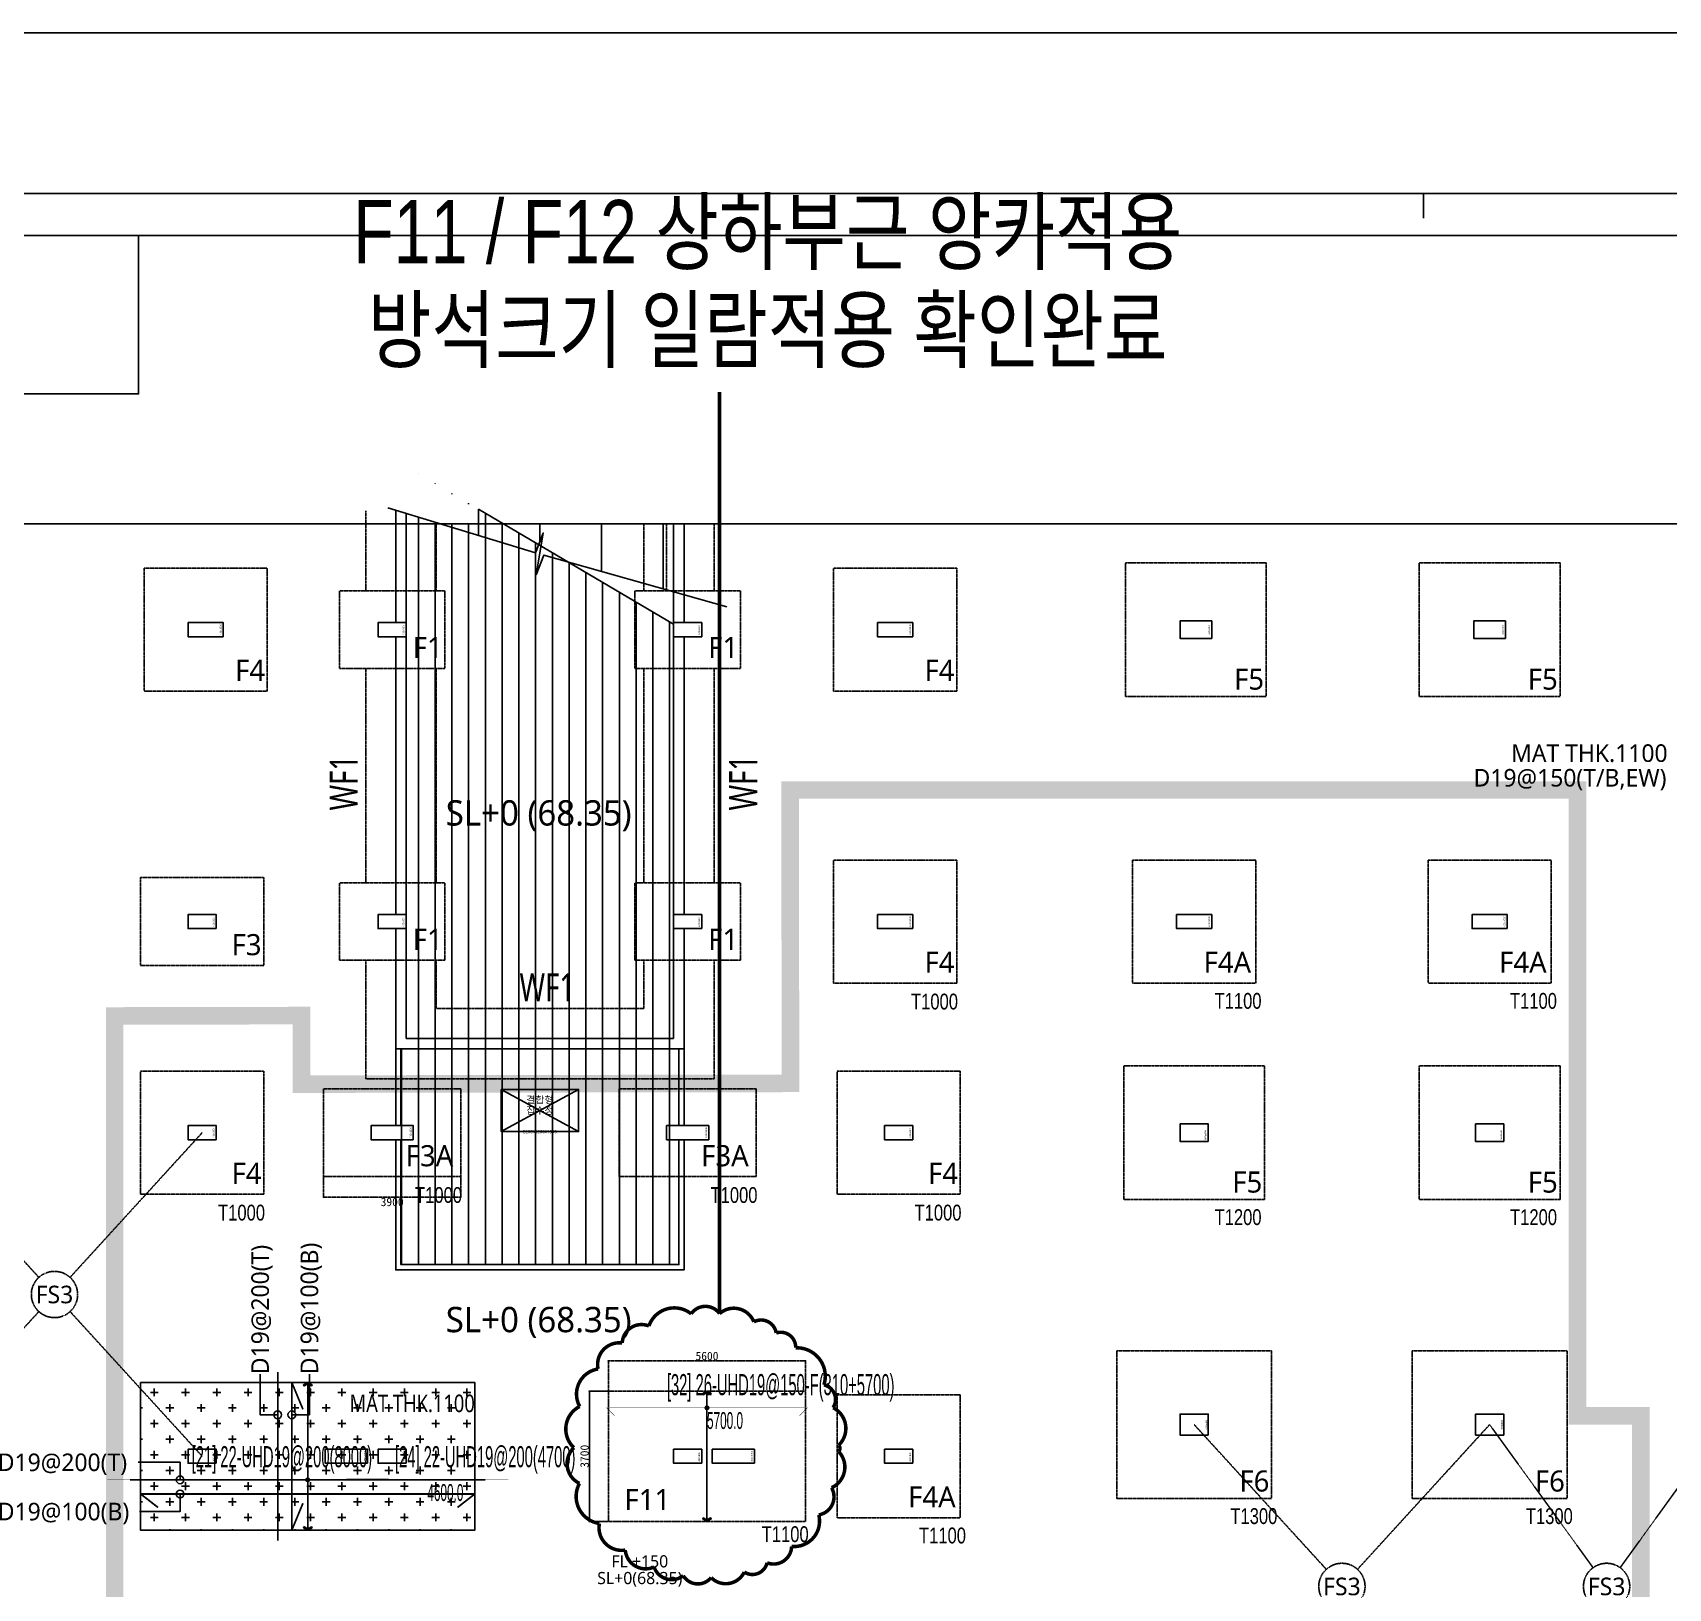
# Model space of a CAD drawing. Header units: millimetres. Extents: x 43843 to 1069877, y 60576 to 148433.
# Drawn here: x 452113 to 498610, y 102708 to 146933 of the extents above; entities that cross this region are included whole.
import ezdxf
from ezdxf.enums import TextEntityAlignment as Align

# ---------------------------------------------------------------- set-up
doc = ezdxf.new("R2010")
doc.units = ezdxf.units.MM
for name, pattern in [('H', [1.3, 0.8, -0.5]), ('HID', [2.5, 1.5, -1]), ('HIDDEN', [0.375, 0.25, -0.125])]:
    doc.linetypes.add(name, pattern=pattern)
for name, color, linetype, plot in [('+S_LEVEL_TEXT(NO PLOT)', 7, 'Continuous', False), ('DEFPOINT', 142, 'Continuous', False), ('NX_DEFAULT', 7, 'Continuous', False), ('S_NOPLOT_251', 251, 'Continuous', False)]:
    doc.layers.add(name, color=color, linetype=linetype, plot=plot)
for name, color, linetype in [('-S_F', 7, 'Continuous'), ('-S_F_NAME', 7, 'Continuous'), ('-S_REBAR-BOT', 3, 'H'), ('-S_REBAR-TOP', 3, 'Continuous'), ('-S_TEXT', 255, 'Continuous'), ('8', 8, 'Continuous'), ('NX_BAR(D)', 7, 'Continuous'), ('NX_BARTXT', 7, 'Continuous'), ('NX_DIMS', 7, 'Continuous'), ('NX_FORM', 7, 'Continuous'), ('S-ELEV', 7, 'Continuous'), ('S-FND-TEXT', 7, 'Continuous'), ('S-FND_OUTLINE_지하주차장 기초', 4, 'HID'), ('S-FND_내수압 슬래브 구간', 7, 'Continuous'), ('S-GIRDER', 4, 'HIDDEN'), ('S-HAT', 252, 'Continuous'), ('S-HAT_SLAB LEVEL', 7, 'Continuous'), ('S-STAIR', 251, 'Continuous'), ('S-TEXT-NOTES-TEXT', 3, 'Continuous'), ('WALL-1', 2, 'Continuous'), ('XR-지하주차장$0$A-CON', 2, 'Continuous'), ('XR-지하주차장$0$AA-COL', 2, 'Continuous'), ('XR-지하주차장$1$A-집수정', 4, 'Continuous'), ('기초', 7, 'Continuous')]:
    doc.layers.add(name, color=color, linetype=linetype)
doc.styles.add('BarSetTxt', font='Arial.ttf', dxfattribs={"width": 0.4, "height": 353.85})
doc.styles.add('EST', font='')
doc.styles.add('XR-지하주차장$0$Standard', font='arial.ttf')
doc.styles.add('XR-지하주차장$0$맑은고딕', font='malgun.ttf')
doc.styles.add('맑은 고딕', font='malgun.ttf')
doc.styles.add('맑은고딕', font='malgun.ttf')
doc.styles.get('EST').set_extended_font_data('HYHeadLine-Medium')
doc.dimstyles.new('RS2DShopDimension', dxfattribs={"dimscale": 6, "dimtxt": 40, "dimasz": 0.08, "dimexe": 0.18, "dimexo": 0.0625, "dimgap": 3, "dimtad": 2, "dimdec": 0, "dimzin": 0, "dimdsep": 46, "dimtxsty": 'Standard', "dimblk": 'RS2DShopDimBlock', "dimcen": 0.09, "dimclrd": 6, "dimclre": 6, "dimclrt": 4, "dimadec": 0, "dimazin": 0, "dimtfac": 1, "dimtdec": 0, "dimtix": 1, "dimtofl": 0, "dimtmove": 0, "dimatfit": 3, "dimfxl": 1, "dimtolj": 1, "dimtzin": 0, "dimarcsym": 0})

# ---------------------------------------------------------------- blocks, each defined once
blk = doc.blocks.new('zw$9A02')
at = {"color": 7}
blk.add_line((65855.52090570901, -3425.293628775515), (65855.52090570901, -3951.099264790537), dxfattribs=at)
blk.add_lwpolyline([(0, -63642.85714285681), (0, 0), (90000.00000000012, 0), (90000.00000000012, -63642.85714285681)], close=True)
at = {"color": 4}
blk.add_lwpolyline([(3810.449194765185, -61579.40302305109), (85730.9760699867, -61579.40302305109), (85730.9760699867, -3425.293628775515), (3810.449194765185, -3425.293628775515)], close=True, dxfattribs=at)
at = {"layer": 'DEFPOINT', "color": 150}
blk.add_lwpolyline([(4710.449194765184, -56998.76328211511), (84830.9760699867, -56998.76328211511), (84830.9760699867, -4325.293628775514), (4710.449194765184, -4325.293628775514)], close=True, dxfattribs=at)
blk = doc.blocks.new('zw$D357')
at = {"layer": 'S-HAT', "lineweight": -2}
h = blk.add_hatch(dxfattribs=at)
h.set_pattern_fill('CROSS', color=256, scale=70)
h.set_pattern_definition([(0, (-331308.6818607079, 2641039.891143047), (444.5, 444.5), [222.25, -666.75]), (90, (-331197.556860708, 2640928.766143047), (-444.5, 444.5), [222.25, -666.75])])
h.paths.add_polyline_path([(-55759.62759540556, -27727.7620820459), (-46259.62759539694, -27727.7620820459), (-46259.62759539694, -23527.7620820459), (-55759.62759540556, -23527.7620820459)])
at = {"layer": 'S-HAT_SLAB LEVEL', "transparency": 33554559}
h = blk.add_hatch(dxfattribs=at)
h.set_pattern_fill('ANSI31', color=8, scale=150, angle=45)
h.set_pattern_definition([(90, (-331308.5749018475, 62679.21827539796), (-476.2500000000001, 0), [])])
h.paths.add_polyline_path([(-48209.73455426423, 2511.933489013463), (-48209.73455426423, -1926.653482069261), (-48209.62759540649, -1926.653482069261), (-48209.62759540369, -2419.986815405078), (-48209.73455426446, -2419.908378906548), (-48209.73455426446, -14046.65344469715), (-48359.73455426422, -14046.65344469715), (-48359.73455426422, -20176.65344469715), (-40459.73455426422, -20176.65344469715), (-40459.73455426422, -14046.65344469715), (-40609.73455426423, -14046.65344469715), (-40609.73455426446, -1971.00807505846), (-47909.53200764162, 2334.855795079842), (-47909.62759540369, 2334.912178547122), (-47909.62759540369, 2330.878546908498), (-47909.53200764139, 2330.820893649012), (-46159.53200764139, 1275.317541488446), (-46159.53200764162, 877.5785246770828), (-47228.686461373, 877.5785246770828), (-48009.73620337318, 1114.651900814846), (-48009.73596495063, 2393.96217469871), (-48209.62759540369, 2511.870398181491)])
h.paths.add_polyline_path([(-48209.62759540369, -2326.764955000952), (-48209.62759540369, -2419.986815405078), (-48209.73455426446, -2419.908378906548), (-48209.73455426423, -2326.764955000952)])
h.paths.add_polyline_path([(-48209.62759540369, -2326.653482069261), (-48209.62759540369, -1926.764955000952)])
h.paths.add_polyline_path([(-48209.62759540369, -1926.764955000952), (-48209.62759540369, -2326.653482069261)])
h.paths.add_polyline_path([(-48209.62759540369, -1926.764955000952), (-48209.62759540369, -1926.653482069261)])
h.paths.add_polyline_path([(-48209.62759540369, -2326.653482069261), (-48209.62759540369, -2326.764955000952)])
at = {"layer": '-S_F', "linetype": 'HIDDEN', "lineweight": -3}
for p, q in [((-49359.5320012113, 1247.573796493933), (-49359.5320012113, -1026.653482069261)), ((-47359.5320012113, 917.2942971996963), (-47359.5320012113, -1026.653482069261)), ((-41459.5320012113, 877.5785246770828), (-41459.5320012113, -1026.653482070193)), ((-39459.53200121131, 877.5785246770828), (-39459.53200121131, -1026.653482070193)), ((-49359.5320012113, -3226.653482069262), (-49359.5320012113, -9326.653482069261)), ((-47359.5320012113, -3226.653482069262), (-47359.5320012113, -9326.653482069261)), ((-41459.5320012113, -3226.653482070193), (-41459.5320012113, -9326.653482070193)), ((-39459.53200121131, -3226.653482070193), (-39459.53200121131, -9326.653482070193)), ((-49359.5320012113, -11526.65348206926), (-49359.5320012113, -14895.54484723043)), ((-47359.5320012113, -11526.65348206926), (-47359.5320012113, -12895.54484723042)), ((-41459.5320012113, -11526.65348207019), (-41459.5320012113, -12895.54484723042)), ((-39459.53200121131, -11526.65348207019), (-39459.53200121131, -14895.54484723043)), ((-41459.5320012113, -12895.54484723042), (-47359.5320012113, -12895.54484723042)), ((-39459.53200121131, -14895.54484723043), (-49359.5320012113, -14895.54484723043))]:
    blk.add_line(p, q, dxfattribs=at)
for points in [[(-55659.62759541021, -376.65348206833), (-52159.62759541022, -376.65348206833), (-52159.62759541022, -3876.653482068331), (-55659.62759541021, -3876.653482068331)], [(-36059.62759540882, -376.7649550130591), (-32559.62759540882, -376.7649550130591), (-32559.62759540882, -3876.764955013059), (-36059.62759540882, -3876.764955013059)], [(-27759.74493531603, -226.653482071124), (-23759.74493531603, -226.653482071124), (-23759.74493531603, -4026.653482071124), (-27759.74493531603, -4026.653482071124)], [(-19409.62759540649, -226.6534820720553), (-15409.62759540649, -226.6534820720553), (-15409.62759540649, -4026.653482072055), (-19409.62759540649, -4026.653482072055)], [(-50109.62759540649, -1026.653482069261), (-47109.62759540649, -1026.653482069261), (-47109.62759540649, -3226.653482069262), (-50109.62759540649, -3226.653482069262)], [(-41709.62759540649, -1026.653482070193), (-38709.62759540649, -1026.653482070193), (-38709.62759540649, -3226.653482070193), (-41709.62759540649, -3226.653482070193)], [(-36059.62759540696, -8676.76495500747), (-32559.62759540696, -8676.76495500747), (-32559.62759540696, -12176.76495500747), (-36059.62759540696, -12176.76495500747)], [(-27559.62759540556, -8677.762082045898), (-24059.62759540556, -8677.762082045898), (-24059.62759540556, -12177.76208204589), (-27559.62759540556, -12177.76208204589)], [(-19159.62759540556, -8677.762082045898), (-15659.62759540556, -8677.762082045898), (-15659.62759540556, -12177.76208204589), (-19159.62759540556, -12177.76208204589)], [(-55759.62759540718, -9176.65348206833), (-52259.62759540719, -9176.65348206833), (-52259.62759540719, -11676.65348206833), (-55759.62759540718, -11676.65348206833)], [(-50109.62759540719, -9326.653482069261), (-47109.62759540719, -9326.653482069261), (-47109.62759540719, -11526.65348206926), (-50109.62759540719, -11526.65348206926)], [(-41709.62759540719, -9326.653482070193), (-38709.62759540719, -9326.653482070193), (-38709.62759540719, -11526.65348207019), (-41709.62759540719, -11526.65348207019)], [(-55759.62759540718, -14676.65348206833), (-52259.62759540719, -14676.65348206833), (-52259.62759540719, -18176.65348206833), (-55759.62759540718, -18176.65348206833)], [(-35959.62759540719, -14676.65348207019), (-32459.62759540719, -14676.65348207019), (-32459.62759540719, -18176.65348207019), (-35959.62759540719, -18176.65348207019)], [(-27810.79454274941, -14525.54484472889), (-23810.79454274941, -14525.54484472889), (-23810.79454274941, -18325.54484472889), (-27810.79454274941, -18325.54484472889)], [(-19409.62759540765, -14526.65348207205), (-15409.62759540765, -14526.65348207205), (-15409.62759540765, -18326.65348207205), (-19409.62759540765, -18326.65348207205)], [(-50559.62759540393, -15176.65344467666), (-46659.62759540393, -15176.65344467666), (-46659.62759540393, -17676.65344467666), (-50559.62759540393, -17676.65344467666)], [(-42159.62759538554, -15176.65344468504), (-38259.62759538554, -15176.65344468504), (-38259.62759538554, -17676.65344468504), (-42159.62759538554, -17676.65344468504)], [(-28008.4662049585, -22625.54484472889), (-28008.4662049585, -26825.54484472889), (-23608.4662049585, -26825.54484472889), (-23608.4662049585, -22625.54484472889)], [(-19608.4662049585, -22625.54484472983), (-19608.4662049585, -26825.54484472983), (-15208.4662049585, -26825.54484472983), (-15208.4662049585, -22625.54484472983)], [(-42459.62759528215, -23776.6534820702), (-36859.62759528216, -23776.6534820702), (-36859.62759528216, -27476.65348207019), (-42459.62759528215, -27476.65348207019)], [(-35959.62759540812, -23876.65344470274), (-32459.62759540812, -23876.65344470274), (-32459.62759540812, -27376.65344470274), (-35959.62759540812, -27376.65344470274)]]:
    blk.add_lwpolyline(points, close=True, dxfattribs=at)
blk.add_lwpolyline([(-70457.14838496898, 877.5785246770828), (0, 877.5785246770828), (0, -57058.71232119427), (-70457.14838496898, -57058.71232119427)], close=True)
at = {"layer": 'S-ELEV', "elevation": -3.1624165199e-06}
blk.add_lwpolyline([(-46159.53200764162, 1303.596631157212), (-40609.73457105387, -1970.010947875678), (-40609.73457105387, 877.5785246770828)], dxfattribs=at)
at = {"layer": 'S-FND_OUTLINE_지하주차장 기초'}
blk.add_lwpolyline([(-55759.62759540556, -27727.7620820459), (-46259.62759539694, -27727.7620820459), (-46259.62759539694, -23527.7620820459), (-55759.62759540556, -23527.7620820459)], close=True, dxfattribs=at)
at = {"layer": 'S-GIRDER', "color": 5, "elevation": 4.73943982693e-05}
for points in [[(-48509.73620337318, 1266.41776372306), (-48509.73620338458, 1266.357066763565)], [(-48009.73620338458, 1114.59120385535), (-48009.73620337318, 1114.651900814846)], [(-40809.73620340134, 877.5785246770828), (-40809.73620340134, -993.4317581942305)], [(-40309.73620340135, -1134.810511117801), (-40309.73620340135, 877.5785246770828)]]:
    blk.add_lwpolyline(points, dxfattribs=at)
at = {"layer": 'S-HAT', "linetype": 'ByBlock', "lineweight": -2}
blk.add_lwpolyline([(-55759.62759540556, -23527.7620820459), (-55759.62759540556, -27727.7620820459), (-46259.62759539694, -27727.7620820459), (-46259.62759539671, -23527.7620820459)], close=True, dxfattribs=at)
at = {"layer": 'S-STAIR'}
for p, q in [((-46159.53200764162, 553.056228172034), (-46159.53200764162, 1303.596631157212)), ((-44409.53200764163, 375.4215242099017), (-44409.53200764163, 877.5785246770828)), ((-42659.53200764162, -470.3316553058102), (-42659.53200764162, 877.5785246770828)), ((-40909.53200764162, -965.1572905378415), (-40909.53200764162, 877.5785246770828))]:
    blk.add_line(p, q, dxfattribs=at)
blk.add_lwpolyline([(-48734.73456884106, 1334.711905899458), (-44535.56667645462, 60.13122853077948), (-44312.85635010106, 617.2668588152155), (-44516.87347106216, -565.2630622917786), (-44294.1631446979, -8.12743201199919), (-39097.89478404028, -1477.411313382909)], dxfattribs=at)
at = {"layer": 'S_NOPLOT_251'}
for points in [[(-48509.6275954037, -14046.65344469715), (-48359.62759540369, -14046.65344469715), (-48359.62759540369, -16226.65344469715), (-48509.6275954037, -16226.65344469715)], [(-40459.62759540369, -14046.65344469715), (-40309.62759540369, -14046.65344469715), (-40309.62759540369, -16226.65344469715), (-40459.62759540369, -16226.65344469715)], [(-40309.62759540369, -16626.65344469715), (-40309.62759540369, -20326.65344469715), (-48509.6275954037, -20326.65344469715), (-48509.6275954037, -16626.65344469715), (-48359.62759540369, -16626.65344469715), (-48359.62759540369, -20176.65344469715), (-40459.62759540369, -20176.65344469715), (-40459.62759540369, -16626.65344469715)]]:
    blk.add_lwpolyline(points, close=True, dxfattribs=at)
at = {"layer": 'XR-지하주차장$0$A-CON'}
for p, q in [((-48509.6275954037, 1266.384797758423), (-48509.6275954037, -1926.76495500654)), ((-48209.62759540369, 1175.325280013494), (-48209.62759540369, -13746.76495500188)), ((-40609.6275954037, -13746.76495500188), (-40609.6275954037, 877.5785246770828)), ((-40309.62759540369, -1926.76495500654), (-40309.62759540369, 877.5785246770828)), ((-48509.6275954037, -2326.76495500654), (-48509.6275954037, -10226.76495500654)), ((-40309.62759540369, -10226.76495500654), (-40309.62759540369, -2326.76495500654)), ((-48509.6275954037, -10626.76495500654), (-48509.6275954037, -14046.76495500188)), ((-40309.62759540369, -14046.76495500188), (-40309.62759540369, -10626.76495500654)), ((-48209.62759540369, -13746.76495500188), (-40609.6275954037, -13746.76495500188)), ((-48509.6275954037, -14046.76495500188), (-40309.62759540369, -14046.76495500188))]:
    blk.add_line(p, q, dxfattribs=at)
blk.add_lwpolyline([(-48209.62759540369, -13746.76495500188), (-40609.6275954037, -13746.76495500188)], dxfattribs=at)
at = {"layer": 'XR-지하주차장$0$AA-COL'}
for points in [[(-53409.62759540626, -2326.764954982325), (-53409.62759540626, -1926.764954982325), (-54409.62759540625, -1926.764954982325), (-54409.62759540625, -2326.764954982325)], [(-48209.62759540369, -2326.764955000952), (-48209.62759540369, -1926.764955000952), (-49009.62759540369, -1926.764955000952), (-49009.62759540369, -2326.764955000952)], [(-39809.6275954037, -2326.764955000952), (-39809.6275954037, -1926.764955000952), (-40609.6275954037, -1926.764955000952), (-40609.6275954037, -2326.764955000952)], [(-33809.62759540626, -2326.76495500654), (-33809.62759540626, -1926.76495500654), (-34809.62759540626, -1926.76495500654), (-34809.62759540626, -2326.76495500654)], [(-25309.62759540626, -2376.764955007471), (-25309.62759540626, -1876.764955007471), (-26209.62759540626, -1876.764955007471), (-26209.62759540626, -2376.764955007471)], [(-16959.62759536504, -2376.764954982325), (-16959.62759536504, -1876.764954982325), (-17859.62759536505, -1876.764954982325), (-17859.62759536505, -2376.764954982325)], [(-53609.62759540369, -10626.76495500095), (-53609.62759540369, -10226.76495500095), (-54409.6275954037, -10226.76495500095), (-54409.6275954037, -10626.76495500095)], [(-48209.62759540369, -10626.76495500095), (-48209.62759540369, -10226.76495500095), (-49009.62759540369, -10226.76495500095), (-49009.62759540369, -10626.76495500095)], [(-39809.6275954037, -10626.76495500095), (-39809.6275954037, -10226.76495500095), (-40609.6275954037, -10226.76495500095), (-40609.6275954037, -10626.76495500095)], [(-33809.6275954037, -10626.76495500095), (-33809.6275954037, -10226.76495500095), (-34809.6275954037, -10226.76495500095), (-34809.6275954037, -10626.76495500095)], [(-25309.6275954037, -10626.76495500095), (-25309.6275954037, -10226.76495500095), (-26309.6275954037, -10226.76495500095), (-26309.6275954037, -10626.76495500095)], [(-16909.6275954037, -10626.76495500095), (-16909.6275954037, -10226.76495500095), (-17909.6275954037, -10226.76495500095), (-17909.6275954037, -10626.76495500095)], [(-53609.62759540369, -16626.76495500095), (-53609.62759540369, -16226.76495500095), (-54409.6275954037, -16226.76495500095), (-54409.6275954037, -16626.76495500095)], [(-48009.6275954037, -16626.76495500095), (-48009.6275954037, -16226.76495500095), (-49209.62759540369, -16226.76495500095), (-49209.62759540369, -16626.76495500095)], [(-39609.62759538554, -16626.76495501026), (-39609.62759538554, -16226.76495501026), (-40809.62759538554, -16226.76495501026), (-40809.62759538554, -16626.76495501026)], [(-33809.6275954037, -16626.76495500095), (-33809.6275954037, -16226.76495500095), (-34609.6275954037, -16226.76495500095), (-34609.6275954037, -16626.76495500095)], [(-25409.6275954037, -16676.76495500095), (-25409.6275954037, -16176.76495500095), (-26209.6275954037, -16176.76495500095), (-26209.6275954037, -16676.76495500095)], [(-17009.62759540369, -16676.76495500095), (-17009.62759540369, -16176.76495500095), (-17809.6275954037, -16176.76495500095), (-17809.6275954037, -16676.76495500095)], [(-25409.6275954037, -25026.76495500095), (-25409.6275954037, -24426.76495500095), (-26209.6275954037, -24426.76495500095), (-26209.6275954037, -25026.76495500095)], [(-17009.62759540369, -25026.76495500095), (-17009.62759540369, -24426.76495500095), (-17809.6275954037, -24426.76495500095), (-17809.6275954037, -25026.76495500095)], [(-53609.62759540369, -25826.76495500095), (-53609.62759540369, -25426.76495500095), (-54409.6275954037, -25426.76495500095), (-54409.6275954037, -25826.76495500095)], [(-49309.62759538553, -25826.76495501027), (-49309.62759538553, -25426.76495501027), (-50509.62759538554, -25426.76495501027), (-50509.62759538554, -25826.76495501027)], [(-48209.62759540369, -25826.76495500095), (-48209.62759540369, -25426.76495500095), (-49009.62759540369, -25426.76495500095), (-49009.62759540369, -25826.76495500095)], [(-39809.6275954037, -25826.76495500095), (-39809.6275954037, -25426.76495500095), (-40609.6275954037, -25426.76495500095), (-40609.6275954037, -25826.76495500095)], [(-38309.62759529334, -25826.7649549637), (-38309.62759529334, -25426.7649549637), (-39509.62759529334, -25426.7649549637), (-39509.62759529334, -25826.7649549637)], [(-33809.6275954037, -25826.76495500095), (-33809.6275954037, -25426.76495500095), (-34609.6275954037, -25426.76495500095), (-34609.6275954037, -25826.76495500095)]]:
    blk.add_lwpolyline(points, close=True, dxfattribs=at)
at = {"layer": 'XR-지하주차장$1$A-집수정', "lineweight": -3, "ltscale": 0.5}
for p, q in [((-45509.62759540509, -15196.76495499816), (-43309.6275954051, -16396.76495499816)), ((-43309.6275954051, -15196.76495499816), (-45509.62759540509, -16396.76495499816))]:
    blk.add_line(p, q, dxfattribs=at)
blk.add_lwpolyline([(-45509.62759540509, -15196.76495499816), (-43309.6275954051, -15196.76495499816), (-43309.6275954051, -16396.76495499816), (-45509.62759540509, -16396.76495499816)], close=True, dxfattribs=at)
at = {"layer": '기초', "color": 6, "linetype": 'HID', "ltscale": 3, "const_width": 500}
blk.add_lwpolyline([(-56498.19192278548, -55179.49009371176), (-56497.66029514815, -13109.48375289421), (-51183.36221641278, -13098.65892140847), (-51183.36221641255, -15034.76066461298), (-51183.34348332206, -15034.76066461298), (-51183.34348332206, -15046.77595059294), (-37284.86666548718, -15025.10676782392), (-37297.86901842244, -6685.479806887918), (-14909.64353988901, -6684.054340347647), (-14909.64353988901, -24464.4900604235), (-14909.62480679829, -24464.49006084446), (-14909.62480679829, -24476.50534640346), (-13109.20024625421, -24476.54583629407), (-13108.92086913786, -55179.49009371176)], close=True, dxfattribs=at)
at = {"layer": '+S_LEVEL_TEXT(NO PLOT)', "color": 252, "style": '맑은 고딕'}
for s, p in [('FL +150', (-41570.01544823893, -28786.49765574653)), ('SL+0(68.35)', (-41570.01544823893, -29261.84696645197))]:
    blk.add_text(s, height=345.766247305401, dxfattribs=at).set_placement(p, align=Align.CENTER)
at = {"layer": 'Defpoints', "style": 'XR-지하주차장$0$Standard'}
for s, height, p in [('400x1000', 50, (-53459.62759540626, -2276.764954982326)), ('400x800', 50, (-48259.62759540369, -2276.764955000952)), ('400x800', 50, (-39859.6275954037, -2276.764955000952)), ('400x1000', 50, (-33859.62759540626, -2276.76495500654)), ('500x900', 50, (-25359.62759540626, -2276.764955007471)), ('500x900', 50, (-17009.62759536505, -2276.764954982326)), ('400x800', 50, (-53659.62759540369, -10576.76495500095)), ('400x800', 50, (-48259.62759540369, -10576.76495500095)), ('400x800', 50, (-39859.6275954037, -10576.76495500095)), ('400x1000', 50, (-33859.6275954037, -10576.76495500095)), ('400x1000', 50, (-25359.6275954037, -10576.76495500095)), ('400x1000', 50, (-16959.6275954037, -10576.76495500095)), ('400x1200', 50.00000000000001, (-48059.6275954037, -16576.76495500095)), ('400x1200', 50.00000000000001, (-39659.62759538554, -16576.76495501026)), ('400x800', 50, (-53659.62759540369, -16576.76495500095)), ('400x800', 50, (-33859.6275954037, -16576.76495500095)), ('500x800', 50, (-25459.6275954037, -16626.76495500095)), ('500x800', 50, (-17059.6275954037, -16626.76495500095)), ('400x800', 50, (-53659.62759540369, -25776.76495500095)), ('400x1200', 50.00000000000001, (-49359.62759538553, -25776.76495501027)), ('400x800', 50, (-48259.62759540369, -25776.76495500095)), ('400x800', 50, (-39859.6275954037, -25776.76495500095)), ('400x1200', 50.00000000000001, (-38359.62759529334, -25776.7649549637)), ('400x800', 50, (-33859.6275954037, -25776.76495500095))]:
    blk.add_text(s, height=height, rotation=90, dxfattribs=at).set_placement(p)
at = {"layer": 'Defpoints', "style": 'XR-지하주차장$0$맑은고딕'}
for s, p in [('집수정', (-44409.62759540509, -15796.76495499816)), ('결합형', (-44409.62759540509, -15496.76495499816))]:
    blk.add_text(s, height=200, dxfattribs=at).set_placement(p, align=Align.MIDDLE_CENTER)
blk.add_text('2200X1200X1500', height=90, dxfattribs=at).set_placement((-44409.62759540509, -16396.76495499816), align=Align.MIDDLE)
at = {"layer": 'Defpoints', "color": 1, "style": 'XR-지하주차장$0$Standard'}
for p in [(-25459.6275954037, -24726.76495500095), (-17059.6275954037, -24726.76495500095)]:
    blk.add_text('600x800', height=50.00000000000001, rotation=90, dxfattribs=at).set_placement(p, align=Align.MIDDLE)
at = {"layer": 'S-TEXT-NOTES-TEXT', "color": 3, "style": '맑은 고딕'}
for p in [(-44443.87118130829, -7696.455679364503), (-44443.87118130829, -22100.74815442693)]:
    blk.add_text('SL+0 (68.35)', height=720, dxfattribs=at).set_placement(p, align=Align.CENTER)
blk = doc.blocks.new('zw$1B46')
at = {"layer": 'S-FND_내수압 슬래브 구간', "color": 1, "linetype": 'H', "lineweight": -2}
for p, q in [((-23949.99999996647, 24551.10867473576), (-20193.41381156794, 20436.25657649618)), ((-19306.58618839783, 20436.25657649618), (-15549.99999999907, 24551.10867473576)), ((-23949.99999996647, 15350.00003737118), (-20193.41381156794, 19464.85213561077)), ((-19306.58618839783, 19464.85213561077), (-15549.99999999907, 15350.00003737118)), ((12649.99999999744, 16251.10867471061), (16406.58618841343, 12136.2565764822)), ((17293.41381158679, 12136.2565764822), (21050.00000000303, 16251.10867471061)), ((23989.7051552115, 12183.57550544478), (21049.89304113947, 16251.10867487918)), ((27699.9999999979, 16251.10867487918), (24760.18788588373, 12183.57550538704)), ((12649.99999999744, 7050.000037371181), (16406.58618841343, 11164.85213560052)), ((17293.41381158679, 11164.85213560052), (21050.00000000303, 7050.000037371181)), ((23989.70515513187, 11117.53320669476), (21049.89304113947, 7050.000037371181)), ((27699.9999999979, 7050.000037371181), (24760.18788596383, 11117.5332067525))]:
    blk.add_line(p, q, dxfattribs=at)
for centre in [(-19749.99999998277, 19950.55435605347), (16850.00000000023, 11650.55435604043), (24374.9465205078, 11650.55435604043)]:
    blk.add_circle(centre, 657.6643940850194, dxfattribs=at)
at = {"layer": 'S-FND_내수압 슬래브 구간', "color": 1, "linetype": 'ByBlock', "lineweight": -2, "style": '맑은고딕'}
blk.add_text('FS3', height=500, rotation=359.9999999966649, dxfattribs=at).set_placement((-19749.99999998277, 19950.55435605347), align=Align.MIDDLE_CENTER)
at = {"layer": 'S-FND_내수압 슬래브 구간', "color": 1, "linetype": 'H', "lineweight": -2, "style": '맑은고딕'}
for p in [(16850.00000000023, 11650.55435604043), (24374.9465205078, 11650.55435604043)]:
    blk.add_text('FS3', height=500, rotation=359.9999999966649, dxfattribs=at).set_placement(p, align=Align.MIDDLE_CENTER)
blk = doc.blocks.new('zw$FD59')
at = {"layer": '-S_REBAR-BOT', "lineweight": -3, "ltscale": 2}
blk.add_lwpolyline([(-36254.43391307094, 16600, 50, 50, 0), (-36254.43391307094, 12400, 0, 0, 0)], format="xyseb", dxfattribs=at)
at = {"layer": '-S_REBAR-BOT', "lineweight": -3, "ltscale": 2, "const_width": 50}
for points in [[(-35937.29917383218, 15835.11678858567), (-36254.43391307094, 16600)], [(-40551.1669473371, 13429.30212285928), (-31051.16694732849, 13429.30212285835)], [(-40058.27728123846, 13045.41054122522), (-40551.1669473371, 13429.30212285928)], [(-31544.05661342712, 13045.41054122429), (-31051.16694732849, 13429.30212285835)]]:
    blk.add_lwpolyline(points, dxfattribs=at)
at = {"layer": '-S_REBAR-TOP', "lineweight": -3}
for points in [[(-36654.43391307141, 16900, 50, 50, 0), (-36654.43391307141, 12100, 0, 0, 0)], [(-40851.16694733709, 13829.30212285928, 50, 50, 0), (-30751.16694732848, 13829.30212285928, 0, 0, 0)]]:
    blk.add_lwpolyline(points, format="xyseb", dxfattribs=at)
at = {"layer": '-S_REBAR-TOP', "lineweight": -3, "const_width": 50}
blk.add_lwpolyline([(-35937.29917383241, 13164.88321141433), (-36254.43391307094, 12400)], dxfattribs=at)
at = {"layer": '-S_TEXT', "color": 6, "lineweight": -3}
for points in [[(-36654.43195583835, 15679.30212285928), (-37154.43195583834, 15679.30212285928), (-37154.43195583834, 16835.75505368039)], [(-36254.43391307094, 15679.30212285928), (-35754.43391307094, 15679.30212285928), (-35754.43391307094, 16835.75505368039)], [(-39430.06293277349, 13829.30147044733), (-39430.06293277349, 14329.30147044733), (-40621.16260272474, 14329.30147044733)], [(-39430.06293277349, 13429.30342768039), (-39430.06293277349, 12929.30342768039), (-40586.51586359436, 12929.30342768039)]]:
    blk.add_lwpolyline(points, dxfattribs=at)
for centre in [(-36654.43195583835, 15679.30212285928), (-36254.43195583788, 15679.30212285928), (-39430.06293277349, 13829.30147044733), (-39430.06293277349, 13429.30147044733)]:
    blk.add_circle(centre, 110, dxfattribs=at)
at = {"layer": '-S_TEXT', "color": 6, "lineweight": -3, "style": '맑은고딕'}
for s, p in [('MAT THK.1100', (-1592.6321542121, 34491.06504209153)), ('D19@150(T/B,EW)', (-2658.189219429623, 33791.06504209154)), ('D19@200(T)', (-44611.76495781192, 14329.30147044733)), ('D19@100(B)', (-44611.76495781192, 12929.30342768039))]:
    blk.add_text(s, height=500, dxfattribs=at).set_placement(p, align=Align.MIDDLE_LEFT)
for s, p in [('D19@200(T)', (-37154.43195583834, 16835.75505368039)), ('D19@100(B)', (-35754.43391307094, 16835.75505368039))]:
    blk.add_text(s, height=500, rotation=90.00000000333505, dxfattribs=at).set_placement(p, align=Align.MIDDLE_LEFT)
blk = doc.blocks.new('RS2DShopDimBlock')
at = {"layer": 'NX_DIMS', "color": 1}
for p, q in [((-30, 0), (30, 0)), ((0, -30), (0, 30))]:
    blk.add_line(p, q, dxfattribs=at)
for radius in [15, 10]:
    blk.add_circle((0, 0), radius, dxfattribs=at)
blk = doc.blocks.new('*D67')
at = {"layer": 'DEFPOINT', "color": 6, "linetype": 'HIDDEN', "lineweight": -2}
for p, q in [((460381.383005147, 114411.4965935261), (460381.383005147, 113828.0199526284)), ((464281.383005147, 114411.4965935261), (464281.383005147, 113828.0199526284)), ((460381.863005147, 113829.0999526283), (464280.903005147, 113829.0999526283))]:
    blk.add_line(p, q, dxfattribs=at)
at = {"layer": 'Defpoints', "color": 0}
for p in [(460381.383005147, 114411.8715935261), (464281.383005147, 114411.8715935261), (464281.383005147, 113829.0999526283)]:
    blk.add_point(p, dxfattribs=at)
at = {"layer": 'DEFPOINT', "color": 6, "lineweight": -2, "xscale": 0.48, "yscale": 0.48, "zscale": 0.48, "rotation": 180}
blk.add_blockref('RS2DShopDimBlock', (460381.383005147, 113829.0999526283), dxfattribs=at)
at = {"layer": 'DEFPOINT', "color": 6, "lineweight": -2, "xscale": 0.48, "yscale": 0.48, "zscale": 0.48}
blk.add_blockref('RS2DShopDimBlock', (464281.383005147, 113829.0999526283), dxfattribs=at)
at = {"layer": 'DEFPOINT', "color": 4, "lineweight": -3, "insert": (462331.383005147, 113691.0999526284), "char_height": 240, "attachment_point": 5}
blk.add_mtext('\\A1;3900', dxfattribs=at)
blk = doc.blocks.new('*D68')
at = {"layer": 'DEFPOINT', "color": 6, "linetype": 'HIDDEN', "lineweight": -2}
for p, q in [((468481.3830052685, 108312.2465561325), (468481.3830052685, 109173.8736445444)), ((468481.8630052685, 109172.7936445444), (474080.9030052686, 109172.7936445444)), ((474081.3830052686, 108312.2465561325), (474081.3830052686, 109173.8736445444))]:
    blk.add_line(p, q, dxfattribs=at)
at = {"layer": 'Defpoints', "color": 0}
for p in [(474081.3830052686, 109172.7936445444), (468481.3830052685, 108311.8715561325), (474081.3830052686, 108311.8715561325)]:
    blk.add_point(p, dxfattribs=at)
at = {"layer": 'DEFPOINT', "color": 6, "lineweight": -2, "xscale": 0.48, "yscale": 0.48, "zscale": 0.48, "rotation": 180}
blk.add_blockref('RS2DShopDimBlock', (468481.3830052685, 109172.7936445444), dxfattribs=at)
at = {"layer": 'DEFPOINT', "color": 6, "lineweight": -2, "xscale": 0.48, "yscale": 0.48, "zscale": 0.48}
blk.add_blockref('RS2DShopDimBlock', (474081.3830052686, 109172.7936445444), dxfattribs=at)
at = {"layer": 'DEFPOINT', "color": 4, "lineweight": -3, "insert": (471281.3830052685, 109310.7936445444), "char_height": 240, "attachment_point": 5}
blk.add_mtext('\\A1;5600', dxfattribs=at)
blk = doc.blocks.new('*D69')
at = {"layer": 'DEFPOINT', "color": 6, "lineweight": -2}
for p, q in [((468481.0080052685, 108311.8715561325), (467937.9503547281, 108311.8715561325)), ((467939.0303547282, 108311.3915561325), (467939.0303547282, 104612.3515561325)), ((468481.0080052685, 104611.8715561325), (467937.9503547281, 104611.8715561325))]:
    blk.add_line(p, q, dxfattribs=at)
at = {"layer": 'Defpoints', "color": 0}
for p in [(468481.3830052685, 108311.8715561325), (467939.0303547282, 104611.8715561325), (468481.3830052685, 104611.8715561325)]:
    blk.add_point(p, dxfattribs=at)
at = {"layer": 'DEFPOINT', "color": 6, "lineweight": -2, "xscale": 0.48, "yscale": 0.48, "zscale": 0.48}
for p, rotation in [((467939.0303547282, 108311.8715561325), 90), ((467939.0303547282, 104611.8715561325), 270)]:
    blk.add_blockref('RS2DShopDimBlock', p, dxfattribs=dict(at, rotation=rotation))
at = {"layer": 'DEFPOINT', "color": 4, "insert": (467801.0303547281, 106461.8715561326), "char_height": 240, "attachment_point": 5, "rotation": 90}
blk.add_mtext('\\A1;3700', dxfattribs=at)

msp = doc.modelspace()

# ---------------------------------------------------------------- linework, layer by layer
at = {"layer": 'DEFPOINT', "color": 8, "const_width": 100}
msp.add_lwpolyline([(471638.4713285022, 110516.5387896118), (471638.4713285022, 136719.7793520412)], dxfattribs=at)
msp.add_lwpolyline([(475021.6016316019, 106773.0659524493, 0.5205670505517463), (474866.5037045876, 107842.2278420266, 0.5205670505517463), (474606.3581530565, 108491.325401382, 0.5205670505517463), (473802.9571458219, 109545.3579729181, 0.5205670505517463), (473248.3896843694, 109966.7656778844, 0.5205670505517463), (472613.9666324441, 110283.2700420473, 0.5205670505517463), (471638.4713285022, 110516.5387896118, 0.5205670505517463), (470831.3842405827, 110511.3585380416, 0.5205670505517463), (469630.2570220015, 110164.9726164825, 0.5205670505517463), (468871.8183545131, 109681.5520933922, 0.5205670505517463), (468185.9404536003, 108944.3138125872, 0.5205670505517463), (467662.308691884, 107878.4565254967, 0.5205670505517463), (467496.8724986125, 106706.0308346909, 0.5205670505517463), (467655.6508228589, 105689.5751994734, 0.5205670505517463), (468222.9458593639, 104550.3687290177, 0.5205670505517463), (468959.0366705811, 103795.1328117111, 0.5205670505517463), (469778.2182989937, 103314.0051187116, 0.5205670505517463), (470604.9283717084, 103067.6773269076, 0.5205670505517463), (471399.5141994931, 103013.0297108784, 0.5205670505517463), (472340.8897390218, 103169.3157497356, 0.5205670505517463), (472990.0179682398, 103432.2579900245, 0.5205670505517463), (473687.9077471994, 103899.4371802697, 0.5205670505517463), (474459.6747272682, 104794.9553690862, 0.5205670505517463), (474823.2716291282, 105567.5937633293, 0.5205670505517463), (475017.7440285642, 106602.7285208893, 0.5205670505517463)], format="xyb", close=True, dxfattribs=at)
at = {"layer": 'DEFPOINT', "linetype": 'HIDDEN', "lineweight": -3}
for points in [[(455181.3830051451, 104360.7629561568), (464681.383005154, 104360.7629561568), (464681.383005154, 108560.7629561568), (455181.3830051451, 108560.7629561568)], [(468481.3830052685, 108311.8715561325), (474081.3830052686, 108311.8715561325), (474081.3830052686, 104611.8715561325), (468481.3830052685, 104611.8715561325)]]:
    msp.add_lwpolyline(points, close=True, dxfattribs=at)
at = {"layer": 'NX_BAR(D)', "color": 4, "const_width": 10}
for points in [[(468650.5861074362, 107618.7098284595), (468431.3830052685, 107837.9129306273), (474131.3830052685, 107837.9129306273), (473912.1799031008, 107618.7098284595)], [(454231.3830051451, 105790.0650790161), (461001.3830051512, 105790.0650790161), (461031.3830051512, 105820.0650790161), (462231.3830051512, 105820.0650790161)], [(461031.3830051502, 105790.0650790161), (465631.383005154, 105790.0650790161)]]:
    msp.add_lwpolyline(points, dxfattribs=at)
at = {"layer": 'NX_FORM', "color": 1}
for p, q in [((459931.3830051493, 104360.7629561568), (459931.3830051493, 108560.7629561568)), ((471281.3830052685, 104611.8715561325), (471281.3830052685, 108311.8715561325))]:
    msp.add_line(p, q, dxfattribs=at)
for points in [[(459931.3830051493, 108560.7629561568), (460052.6265616791, 108490.7629561568), (460035.6265616791, 108461.3180924281), (459931.3830051493, 108520.7629561568), (459827.1394486196, 108461.3180924281), (459810.1394486195, 108490.7629561568)], [(471281.3830052685, 108311.8715561325), (471402.6265617983, 108241.8715561326), (471385.6265617983, 108212.4266924038), (471281.3830052685, 108271.8715561326), (471177.1394487388, 108212.4266924038), (471160.1394487387, 108241.8715561326)], [(471281.3830052685, 104611.8715561325), (471160.1394487387, 104681.8715561325), (471177.1394487388, 104711.3164198613), (471281.3830052685, 104651.8715561326), (471385.6265617983, 104711.3164198613), (471402.6265617983, 104681.8715561325)], [(459931.3830051493, 104360.7629561568), (459810.1394486195, 104430.7629561568), (459827.1394486196, 104460.2078198856), (459931.3830051493, 104400.7629561568), (460035.6265616791, 104460.2078198856), (460052.6265616791, 104430.7629561568)]]:
    msp.add_lwpolyline(points, close=True, dxfattribs=at)
for centre in [(471281.3830052685, 107837.9129306273), (459931.3830051493, 105790.0650790161)]:
    msp.add_circle(centre, 50, dxfattribs=at)
at = {"layer": 'WALL-1', "color": 7, "linetype": 'Continuous'}
msp.add_lwpolyline([(410123.4114413109, 141166.0847021285), (455123.7716082648, 141166.0847021285), (455123.7716082648, 136666.3354912372), (410123.4114413109, 136666.3354912372)], close=True, dxfattribs=at)

# ---------------------------------------------------------------- block references
at = {"xscale": 1.333333333333333, "yscale": 1.333333333333333, "zscale": 1.333333333333333}
msp.add_blockref('zw$9A02', (403842.8125149576, 146933.1428738292), dxfattribs=at)
msp.add_blockref('zw$FD59', (495732.549952482, 91960.76295615686))
at = {"layer": '8'}
msp.add_blockref('zw$D357', (510941.0106005507, 132088.5250382027), dxfattribs=at)
at = {"layer": 'DEFPOINT'}
msp.add_blockref('zw$1B46', (472481.3830051451, 91110.76291878847), dxfattribs=at)

# ---------------------------------------------------------------- texts
at = {"layer": '-S_F_NAME', "lineweight": -3, "style": '맑은고딕'}
for s, p in [('F1', (463341.9102874721, 129456.8141097645)), ('F1', (471741.910287472, 129456.8141097636)), ('F4', (458291.9102874683, 128806.8141097654)), ('F4', (477891.9102874698, 128806.7026368207)), ('F5', (486691.7929475626, 128556.8141097626)), ('F5', (495041.9102874721, 128556.8141097617)), ('F1', (463341.9102874711, 121156.8141097645)), ('F1', (471741.9102874711, 121156.8141097636)), ('F3', (458191.9102874711, 121006.8141097655)), ('F4', (477891.9102874715, 120506.7026368263)), ('F4A', (486075.9817303346, 120505.7055097879)), ('F4A', (494475.9817303346, 120505.7055097879)), ('F3A', (463391.9102874748, 115006.8141471571)), ('F3A', (471791.910287493, 115006.8141471487)), ('F4', (458191.9102874711, 114506.8141097654)), ('F4', (477991.9102874711, 114506.8141097636)), ('F5', (486640.7433401292, 114257.9227471049)), ('F5', (495041.9102874707, 114256.8141097617)), ('F6', (486843.0716779201, 105757.9227471049)), ('F6', (495243.07167792, 105757.9227471039)), ('F4A', (477675.9817303322, 105306.814147131))]:
    msp.add_text(s, height=600, rotation=359.9999999966649, dxfattribs=at).set_placement(p, align=Align.MIDDLE_CENTER)
at = {"layer": '-S_F_NAME', "lineweight": -3, "style": '맑은고딕', "width": 0.75}
for rotation, p in [(90.00000018221108, (460954.7251873557, 125611.8715909817)), (90.00000018221108, (472311.7018676037, 125611.8715909817)), (1.82211077e-07, (466741.9201192322, 119794.7556518744))]:
    msp.add_text('WF1', height=800, rotation=rotation, dxfattribs=at).set_placement(p, align=Align.MIDDLE_CENTER)
at = {"layer": '-S_F_NAME', "lineweight": -3, "style": '맑은고딕'}
msp.add_text('F11', height=600, dxfattribs=at).set_placement((469586.2548290217, 105230.1292067296), align=Align.MIDDLE_CENTER)
at = {"layer": 'DEFPOINT', "color": 8, "style": 'EST', "width": 0.8}
for s, p in [('F11 / F12 상하부근 앙카적용', (473008.282972572, 141277.0926947624, 4.7479967394e-06)), ('방석크기 일람적용 확인완료', (473008.282972572, 138491.4692463546, 4.7479967394e-06))]:
    msp.add_text(s, height=1800, dxfattribs=at).set_placement(p, align=Align.MIDDLE_CENTER)
at = {"layer": 'DEFPOINT', "color": 1, "style": 'EST', "width": 0.8}
for s, p in [('T1000', (477749.5988809826, 119388.9815252595, 2.3739983697e-06)), ('T1100', (486379.0351109003, 119408.4348291783, 2.3739983697e-06)), ('T1100', (494776.5195870503, 119408.4348291783, 2.3739983697e-06)), ('T1000', (463649.5988809854, 113889.0930355904, 2.3739983697e-06)), ('T1000', (472049.598881004, 113889.093035582, 2.3739983697e-06)), ('T1000', (458049.5988809821, 113389.0929981987, 2.3739983697e-06)), ('T1000', (477849.5988809821, 113389.0929981968, 2.3739983697e-06)), ('T1200', (486379.0351109003, 113260.6520664952, 2.3739983697e-06)), ('T1200', (494779.0351109013, 113259.5434291521, 2.3739983697e-06)), ('T1300', (486827.6809774974, 104760.6520664952, 2.3739983697e-06)), ('T1300', (495227.6809774974, 104760.6520664943, 2.3739983697e-06)), ('T1100', (473504.7698052489, 104246.6974785826, 2.3739983697e-06)), ('T1100', (477976.5195870475, 104209.5434665214, 2.3739983697e-06))]:
    msp.add_text(s, height=450, dxfattribs=at).set_placement(p, align=Align.MIDDLE_CENTER)
at = {"layer": 'NX_BARTXT', "color": 4, "style": 'BarSetTxt', "width": 0.5}
for s, p in [('[32] 26-UHD19@150-F(310+5700)', (470141.3830052685, 108017.9129306273)), ('[21] 22-UHD19@200(8000)', (456631.383005147, 105970.0650790161)), ('[24] 22-UHD19@200(4700)', (462411.3830051516, 105970.0650790161))]:
    msp.add_text(s, height=600, dxfattribs=at).set_placement(p, align=Align.BOTTOM_LEFT)
at = {"layer": 'NX_DEFAULT', "color": 8, "style": 'BarSetTxt', "width": 0.5}
for s, p in [('5700.0', (471281.3830052685, 107237.9129306273)), ('4600.0', (463331.3830051521, 105190.0650790161))]:
    msp.add_text(s, height=479.9999999999999, dxfattribs=at).set_placement(p)
at = {"layer": 'S-FND-TEXT', "color": 6, "linetype": 'ByBlock', "lineweight": -2, "style": '맑은고딕', "width": 0.8}
msp.add_text('MAT THK.1100', height=500, rotation=359.9999999966594, dxfattribs=at).set_placement((464681.3830069644, 107965.8178733601), align=Align.MIDDLE_RIGHT)

# ---------------------------------------------------------------- dimensions: what is measured, and where the dimension line sits
at = {"layer": 'DEFPOINT', "linetype": 'HIDDEN', "lineweight": -3}
for p1, p2, distance, picture, middle in [((460381.383005147, 114411.8715935261), (464281.383005147, 114411.8715935261), -582.7716408978013, '*D67', (462331.383005147, 113691.0999526284)), ((468481.3830052685, 108311.8715561325), (474081.3830052686, 108311.8715561325), 860.9220884119131, '*D68', (471281.3830052685, 109310.7936445444))]:
    dim = msp.add_aligned_dim(p1=p1, p2=p2, distance=distance, dimstyle='RS2DShopDimension', dxfattribs=at)
    dim.commit()
    dim.dimension.update_dxf_attribs({"geometry": picture, "text_midpoint": middle})
at = {"layer": 'DEFPOINT'}
dim = msp.add_aligned_dim(p1=(468481.3830052685, 108311.8715561325), p2=(468481.3830052685, 104611.8715561325), distance=-542.3526505402988, dimstyle='RS2DShopDimension', dxfattribs=at)
dim.commit()
dim.dimension.update_dxf_attribs({"geometry": '*D69', "text_midpoint": (467801.0303547281, 106461.8715561326)})

doc.saveas('drawing.dxf')
